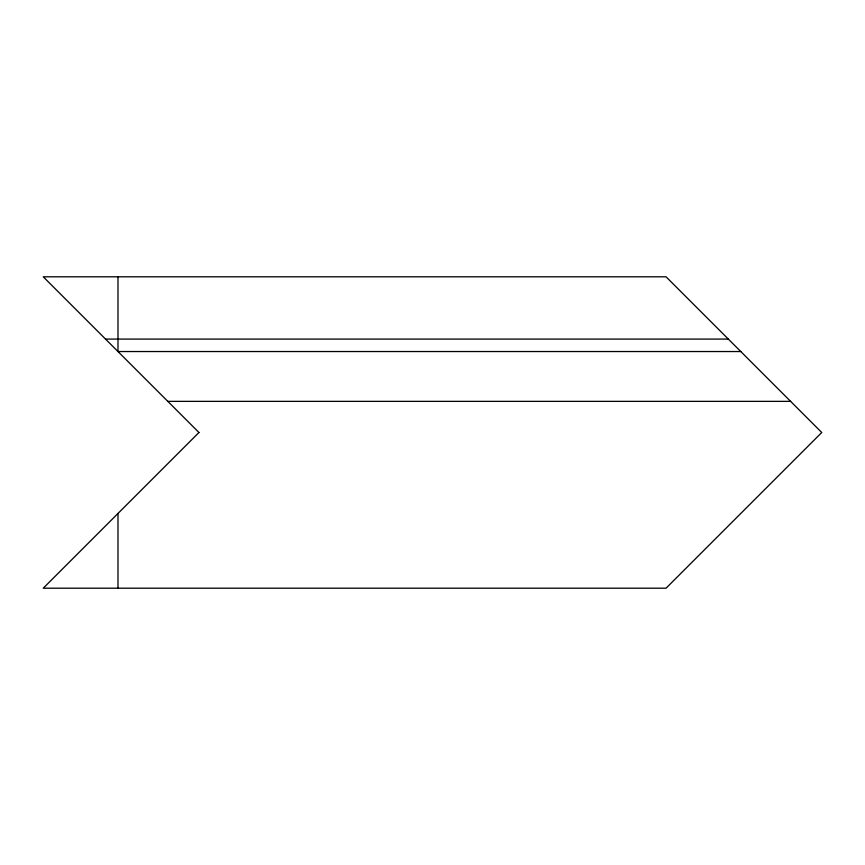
<?xml version="1.0" encoding="UTF-8"?>
<svg xmlns="http://www.w3.org/2000/svg" width="865" height="865" viewBox="0 0 865 865"><rect width="100%" height="100%" fill="white"/><g stroke="black" fill="none" stroke-linecap="round" stroke-linejoin="round"><path stroke-width="1.3" d="M105.53 339.08L728.33 339.08M740.786 351.536L117.986 351.536L117.986 276.8M167.81 401.36L790.61 401.36M117.986 513.464L117.986 588.2M198.95 432.5L43.25 588.2L666.05 588.2L821.75 432.5L666.05 276.8L43.25 276.8L198.95 432.5"/></g></svg>
